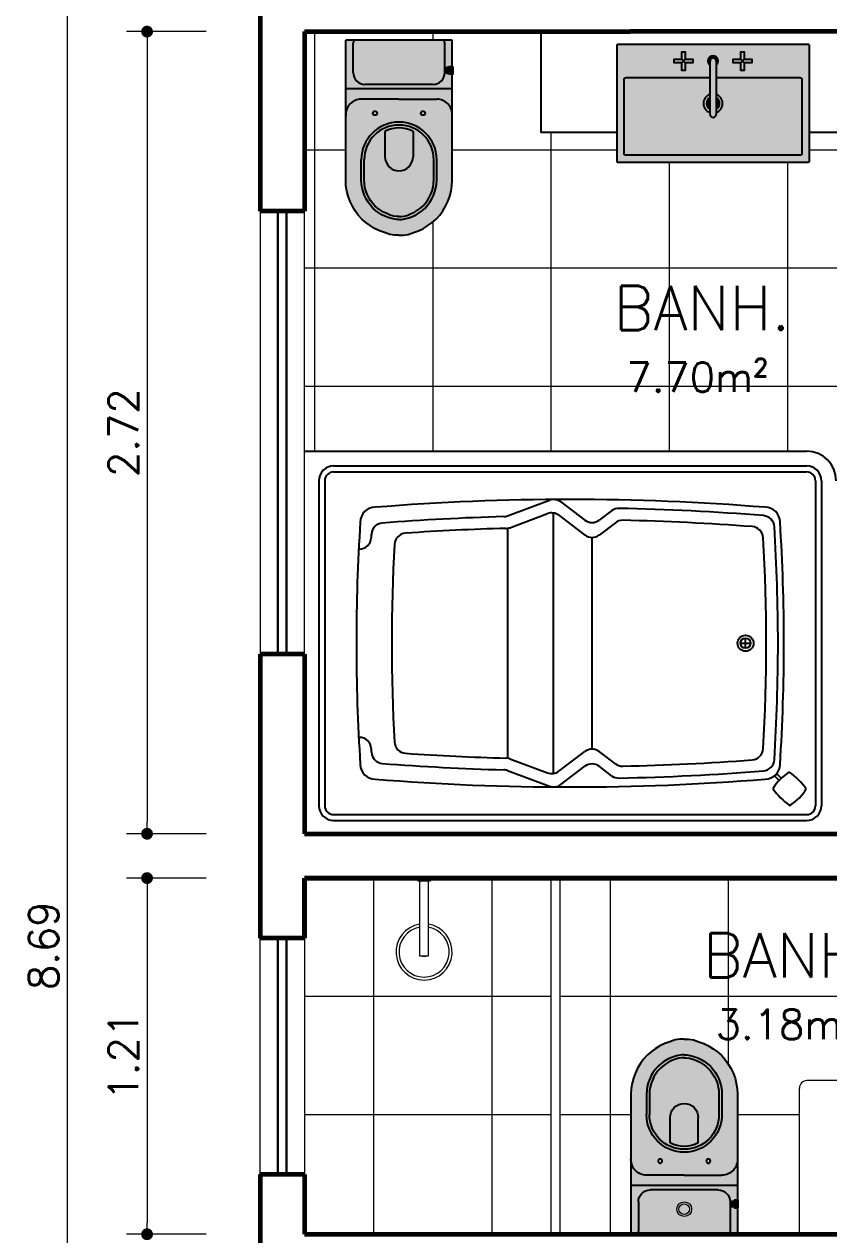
# Model space of a CAD drawing. Header units: millimetres. Extents: x 1127 to 14330, y -137 to 7568.
# Drawn here: x 12123.1 to 12395.3, y 5616.6 to 6026.4 of the extents above; entities that cross this region are included whole.
import ezdxf

# ---------------------------------------------------------------- set-up
doc = ezdxf.new("R2010")
doc.units = ezdxf.units.MM
doc.header["$LTSCALE"] = 0.01
for name, color, linetype, lineweight in [('0.05', 8, 'Continuous', 5), ('0.13', 6, 'Continuous', 13), ('0.60', 4, 'Continuous', 60)]:
    doc.layers.add(name, color=color, linetype=linetype, lineweight=lineweight)
doc.layers.add('HAC_MOB', color=61, linetype='Continuous')
doc.layers.add('LAY', color=8, linetype='Continuous')
doc.styles.add('ROMANS', font='romans.shx')
doc.styles.get("Standard").update_dxf_attribs({"font": 'arial.ttf'})
doc.dimstyles.new('ISO-25', dxfattribs={"dimtxt": 2.5, "dimasz": 2.5, "dimexe": 1.25, "dimexo": 0.625, "dimtad": 1, "dimtxsty": 'Standard', "dimcen": 2.5, "dimadec": 0, "dimazin": 0, "dimtfac": 1, "dimtmove": 0, "dimatfit": 3, "dimfxl": 1, "dimarcsym": 0})
pattern_1 = [(0, (12481.406, 5737.357), (0, 40), []), (90, (12481.406, 5737.357), (-40, 2e-15), [])]

# ---------------------------------------------------------------- blocks, each defined once
blk = doc.blocks.new('-Vaso com Caixa')
at = {"layer": 'HAC_MOB'}
h = blk.add_hatch(color=7, dxfattribs=at)
h.set_gradient(color1=(249, 250, 250), one_color=1, tint=1, name='SPHERICAL')
h.paths.add_polyline_path([(15.51, -1, 0.414214), (14.51, 0), (-14.51, 0, 0.414214), (-15.51, -1), (-15.51, -11, 0.414214), (-11.51, -15), (11.51, -15, 0.418032), (15.51, -10.95), (15.51, -10.95)], flags=17)
h.paths.add_polyline_path([(18.01, -11.49), (17.02, -11.49), (17.02, -11.16), (16.07, -11.16), (16.07, -10.95), (15.51, -10.95), (15.51, -11, -0.414214), (11.51, -15), (-11.51, -15, -0.414214), (-15.51, -11), (-15.51, -1, -0.414214), (-14.51, 0), (-18.01, 0), (-18.01, -16.5), (18.01, -16.5)])
h.paths.add_polyline_path([(18.01, 0), (14.51, 0, -0.414214), (15.51, -1), (15.51, -9.52), (16.07, -9.52), (16.07, -9.31), (17.02, -9.31), (17.02, -8.98), (18.01, -8.98)], flags=17)
h = blk.add_hatch(color=7, dxfattribs=at)
h.set_gradient(color1=(249, 250, 250), one_color=1, tint=1, name='SPHERICAL')
h.paths.add_polyline_path([(16.07, -9.52), (15.51, -9.52), (15.51, -10.95), (16.07, -10.95)])
h.paths.add_polyline_path([(17.02, -9.31), (16.07, -9.31), (16.07, -11.16), (17.02, -11.16)])
h.paths.add_polyline_path([(18.21, -8.98), (17.02, -8.98), (17.02, -11.49), (18.21, -11.49)])
h = blk.add_hatch(color=7, dxfattribs=at)
h.set_gradient(color1=(249, 250, 250), one_color=1, tint=1, name='SPHERICAL')
h.paths.add_polyline_path([(18.01, -16.5), (-18.01, -16.5), (-18.01, -25.25, -0.414214), (-12.76, -20), (0, -20), (12.76, -20, -0.414214), (18.01, -25.25)])
h = blk.add_hatch(color=7, dxfattribs=at)
h.set_gradient(color1=(249, 250, 250), one_color=1, tint=1, name='SPHERICAL')
h.paths.add_polyline_path([(0, -27.75, -0.394816), (12.73, -39.66), (18.01, -39.66), (18.01, -25.25, 0.414214), (12.76, -20), (0, -20), (-12.76, -20, 0.414214), (-18.01, -25.25), (-18.01, -28.52), (-13.77, -24.76), (-8.84, -24.76, -1), (-7.44, -24.76), (7.44, -24.76, -1), (8.84, -24.76, -1), (7.44, -24.76), (-7.44, -24.76, -1), (-8.84, -24.76), (-13.77, -24.76), (-18.01, -28.52), (-18.01, -39.66), (-12.73, -39.66, -0.394816)])
h.paths.add_polyline_path([(-12.76, -40.52, -0.01679), (-12.73, -39.66), (-18.01, -39.66), (-18.01, -47.36), (-17.93, -49.3), (-17.63, -51.09), (-17.19, -52.88), (-16.52, -54.59), (-15.77, -56.23), (-14.8, -57.8), (-13.76, -59.22), (-12.56, -60.56), (-11.22, -61.75), (-9.81, -62.79), (-8.24, -63.76), (-6.6, -64.51), (-4.89, -65.18), (-3.09, -65.75), (-1.49, -66), (-0.08, -66), (0, -66), (0.08, -66), (1.49, -66), (3.09, -65.75), (4.89, -65.18), (6.6, -64.51), (8.24, -63.76), (9.81, -62.79), (11.22, -61.75), (12.56, -60.56), (13.76, -59.22), (14.8, -57.8), (15.77, -56.23), (16.52, -54.59), (17.19, -52.88), (17.63, -51.09), (17.93, -49.3), (18.01, -47.36), (18.01, -39.66), (12.73, -39.66, -0.01679), (12.76, -40.52), (12.76, -47.26), (12.7, -48.77), (12.49, -50.02), (12.17, -51.28), (11.68, -52.55), (11.13, -53.76), (10.45, -54.86), (9.67, -55.91), (8.85, -56.84), (7.91, -57.67), (6.86, -58.44), (5.76, -59.12), (4.56, -59.67), (3.29, -60.17), (2.02, -60.55), (0.84, -60.7), (0, -60.75), (-0.84, -60.7), (-2.02, -60.55), (-3.29, -60.17), (-4.56, -59.67), (-5.76, -59.12), (-6.86, -58.44), (-7.91, -57.67), (-8.85, -56.84), (-9.67, -55.91), (-10.45, -54.86), (-11.13, -53.76), (-11.68, -52.55), (-12.17, -51.28), (-12.49, -50.02), (-12.7, -48.77), (-12.76, -47.26)])
h.paths.add_polyline_path([(-11.76, -40.42, -0.016103), (-11.73, -39.66), (-12.73, -39.66, 0.016386), (-12.76, -40.5), (-12.76, -47.26), (-12.7, -48.77), (-12.49, -50.02), (-12.17, -51.28), (-11.68, -52.55), (-11.13, -53.76), (-10.45, -54.86), (-9.67, -55.91), (-8.85, -56.84), (-7.91, -57.67), (-6.86, -58.44), (-5.76, -59.12), (-4.56, -59.67), (-3.29, -60.17), (-2.02, -60.55), (-0.84, -60.7), (0, -60.75), (0.84, -60.7), (2.02, -60.55), (3.29, -60.17), (4.56, -59.67), (5.76, -59.12), (6.86, -58.44), (7.91, -57.67), (8.85, -56.84), (9.67, -55.91), (10.45, -54.86), (11.13, -53.76), (11.68, -52.55), (12.17, -51.28), (12.49, -50.02), (12.7, -48.77), (12.76, -47.26), (12.76, -40.5, 0.016386), (12.73, -39.66), (11.73, -39.66, -0.016103), (11.76, -40.42), (11.76, -47.24), (11.7, -48.66), (11.51, -49.82), (11.22, -50.98), (10.76, -52.16), (10.25, -53.28), (9.62, -54.3), (8.9, -55.28), (8.14, -56.13), (7.28, -56.89), (6.3, -57.61), (5.29, -58.24), (4.17, -58.75), (2.96, -59.22), (1.81, -59.57), (0.75, -59.71), (0, -59.75), (-0.75, -59.71), (-1.81, -59.57), (-2.96, -59.22), (-4.17, -58.75), (-5.29, -58.24), (-6.3, -57.61), (-7.28, -56.89), (-8.14, -56.13), (-8.9, -55.28), (-9.62, -54.3), (-10.25, -53.28), (-10.76, -52.16), (-11.22, -50.98), (-11.51, -49.82), (-11.7, -48.66), (-11.76, -47.24)], flags=17)
h.paths.add_polyline_path([(0, -28.75, -0.393184), (11.73, -39.66), (12.73, -39.66, 0.394816), (0, -27.75, 0.394816), (-12.73, -39.66), (-11.73, -39.66, -0.393184)], flags=17)
h = blk.add_hatch(color=254, dxfattribs=at)
h.set_gradient(color1=(227, 232, 232), one_color=1, tint=1, name='SPHERICAL')
h.paths.add_polyline_path([(-7.44, -24.76, 1), (-8.84, -24.76, 1)])
h.paths.add_polyline_path([(7.44, -24.76, 1), (8.84, -24.76, 1)])
h.paths.add_polyline_path([(4.75, -39.66), (-4.75, -39.66, 0.965691)])
h.paths.add_polyline_path([(4.75, -30.94, 0.259045), (-4.75, -30.94), (-4.75, -39.5, 0.008726), (-4.75, -39.66), (4.75, -39.66, 0.008726), (4.75, -39.5)])
h = blk.add_hatch(color=7, dxfattribs=at)
h.set_gradient(color1=(238, 241, 241), one_color=1, tint=1, name='SPHERICAL')
h.paths.add_polyline_path([(-4.75, -30.94, -0.259045), (4.75, -30.94), (4.75, -39.5, -0.008726), (4.75, -39.66), (11.73, -39.66, 0.393184), (0, -28.75, 0.393184), (-11.73, -39.66), (-4.75, -39.66, -0.008726), (-4.75, -39.5)])
h.paths.add_polyline_path([(11.76, -40.42, 0.016103), (11.73, -39.66), (4.75, -39.66, -0.965691), (-4.75, -39.66), (-11.73, -39.66, 0.016103), (-11.76, -40.42), (-11.76, -47.24), (-11.7, -48.66), (-11.51, -49.82), (-11.22, -50.98), (-10.76, -52.16), (-10.25, -53.28), (-9.62, -54.3), (-8.9, -55.28), (-8.14, -56.13), (-7.28, -56.89), (-6.3, -57.61), (-5.29, -58.24), (-4.17, -58.75), (-2.96, -59.22), (-1.81, -59.57), (-0.75, -59.71), (0, -59.75), (0.75, -59.71), (1.81, -59.57), (2.96, -59.22), (4.17, -58.75), (5.29, -58.24), (6.3, -57.61), (7.28, -56.89), (8.14, -56.13), (8.9, -55.28), (9.62, -54.3), (10.25, -53.28), (10.76, -52.16), (11.22, -50.98), (11.51, -49.82), (11.7, -48.66), (11.76, -47.24)])
for p, q in [((18.01, 0), (-18.01, 0)), ((18.01, -8.98), (18.01, 0)), ((-15.51, -11), (-15.51, -1)), ((15.51, -11), (15.51, -1)), ((16.07, -9.52), (15.51, -9.52)), ((16.07, -10.95), (15.51, -10.95)), ((11.51, -15), (-11.51, -15)), ((18.01, -16.5), (-18.01, -16.5)), ((0, -20), (-12.76, -20)), ((0, -20), (-12.76, -20)), ((0, -20), (12.76, -20)), ((-4.75, -30.94), (-4.75, -39.5)), ((4.75, -30.94), (4.75, -39.5))]:
    blk.add_line(p, q)
for points in [[(0, -66), (-0.08, -66), (-0.08, -66), (-1.49, -66), (-3.09, -65.75), (-4.89, -65.18), (-6.6, -64.51), (-8.24, -63.76), (-9.81, -62.79), (-11.22, -61.75), (-12.56, -60.56), (-13.76, -59.22), (-14.8, -57.8), (-15.77, -56.23), (-16.52, -54.59), (-17.19, -52.88), (-17.63, -51.09), (-17.93, -49.3), (-18.01, -47.36), (-18.01, 0)], [(18.01, -8.59), (18.01, 0)], [(0, -66), (0.08, -66), (0.08, -66), (1.49, -66), (3.09, -65.75), (4.89, -65.18), (6.6, -64.51), (8.24, -63.76), (9.81, -62.79), (11.22, -61.75), (12.56, -60.56), (13.76, -59.22), (14.8, -57.8), (15.77, -56.23), (16.52, -54.59), (17.19, -52.88), (17.63, -51.09), (17.93, -49.3), (18.01, -47.36), (18.01, -11.49)], [(17.02, -9.31), (16.07, -9.31), (16.07, -11.16), (17.02, -11.16)], [(0, -60.75), (-0.84, -60.7), (-2.02, -60.55), (-3.29, -60.17), (-4.56, -59.67), (-5.76, -59.12), (-6.86, -58.44), (-7.91, -57.67), (-8.85, -56.84), (-9.67, -55.91), (-10.45, -54.86), (-11.13, -53.76), (-11.68, -52.55), (-12.17, -51.28), (-12.49, -50.02), (-12.7, -48.77), (-12.76, -47.26), (-12.76, -40.5)], [(0.05, -59.75), (-0.75, -59.71), (-1.81, -59.57), (-2.96, -59.22), (-4.17, -58.75), (-5.29, -58.24), (-6.3, -57.61), (-7.28, -56.89), (-8.14, -56.13), (-8.9, -55.28), (-9.62, -54.3), (-10.25, -53.28), (-10.76, -52.16), (-11.22, -50.98), (-11.51, -49.82), (-11.7, -48.66), (-11.76, -47.24), (-11.76, -40.42)], [(-0.05, -59.75), (0.75, -59.71), (1.81, -59.57), (2.96, -59.22), (4.17, -58.75), (5.29, -58.24), (6.3, -57.61), (7.28, -56.89), (8.14, -56.13), (8.9, -55.28), (9.62, -54.3), (10.25, -53.28), (10.76, -52.16), (11.22, -50.98), (11.51, -49.82), (11.7, -48.66), (11.76, -47.24), (11.76, -40.42)], [(0, -60.75), (0.84, -60.7), (2.02, -60.55), (3.29, -60.17), (4.56, -59.67), (5.76, -59.12), (6.86, -58.44), (7.91, -57.67), (8.85, -56.84), (9.67, -55.91), (10.45, -54.86), (11.13, -53.76), (11.68, -52.55), (12.17, -51.28), (12.49, -50.02), (12.7, -48.77), (12.76, -47.26), (12.76, -40.5)]]:
    blk.add_lwpolyline(points)
blk.add_lwpolyline([(18.21, -8.98), (18.21, -11.49), (17.02, -11.49), (17.02, -8.98)], close=True)
for centre in [(-8.14, -24.76), (8.14, -24.76)]:
    blk.add_circle(centre, 0.701)
for centre, radius, start, end in [((-14.51, -1), 1, 90, 180), ((14.51, -1), 1, 0, 90), ((-11.51, -11), 4, 180, 270), ((11.51, -11), 4, 270, 0), ((-12.76, -25.25), 5.25, 90, 185.465), ((12.76, -25.25), 5.25, 354.535, 90), ((0, -40.51), 12.76, 90.0192, 179.9537), ((0, -40.51), 12.76, 0.0463, 89.9808), ((0, -40.51), 11.76, 90.0192, 179.9537), ((0, -39.5), 9.78, 60.9541, 119.0459), ((0, -40.51), 11.76, 0.0463, 89.9808), ((0, -39.5), 4.75, 180, 0)]:
    blk.add_arc(centre, radius, start, end)
blk = doc.blocks.new('Cuba RET')
at = {"layer": 'HAC_MOB'}
h = blk.add_hatch(color=7, dxfattribs=at)
h.set_gradient(color1=(244, 246, 246), one_color=1, tint=1, name='SPHERICAL')
h.paths.add_polyline_path([(45, -7.18), (44.82, -7), (-19.82, -7), (-20, -7.18), (-20, -46.82), (-19.82, -47), (44.82, -47), (45, -46.82)])
h.paths.add_polyline_path([(-17.09, -44.5, -0.414214), (-17.54, -44.06), (-17.54, -18.8, -0.414612), (-17.04, -18.3), (11.48, -18.3), (11.48, -14.07, -3.109485), (13.52, -14.07), (13.52, -18.3), (42.03, -18.3, -0.414587), (42.53, -18.8), (42.53, -44.06, -0.414214), (42.09, -44.5)], flags=16)
h.paths.add_polyline_path([(1.91, -15.82), (1.91, -13.23), (-0.67, -13.23), (-0.67, -12.07), (1.91, -12.07), (1.91, -9.48), (3.07, -9.48), (3.07, -12.07), (5.66, -12.07), (5.66, -13.23), (3.07, -13.23), (3.07, -15.82)], flags=16)
h.paths.add_polyline_path([(21.92, -15.82), (21.92, -13.23), (19.33, -13.23), (19.33, -12.07), (21.92, -12.07), (21.92, -9.48), (23.08, -9.48), (23.08, -12.07), (25.67, -12.07), (25.67, -13.23), (23.08, -13.23), (23.08, -15.82)], flags=16)
h = blk.add_hatch(color=254, dxfattribs=at)
h.set_gradient(color1=(208, 202, 200), rotation=90, one_color=1, tint=1, name='CYLINDER')
h.paths.add_polyline_path([(2.49, -12.65), (1.91, -12.07), (-0.67, -12.07), (-0.67, -13.23), (1.91, -13.23)])
h.paths.add_polyline_path([(5.66, -12.07), (3.07, -12.07), (2.49, -12.65), (3.07, -13.23), (5.66, -13.23)])
h = blk.add_hatch(color=254, dxfattribs=at)
h.set_gradient(color1=(208, 202, 200), one_color=1, tint=1, name='CYLINDER')
h.paths.add_polyline_path([(3.07, -9.48), (1.91, -9.48), (1.91, -12.07), (2.49, -12.65), (3.07, -12.07)])
h.paths.add_polyline_path([(3.07, -13.23), (2.49, -12.65), (1.91, -13.23), (1.91, -15.82), (3.07, -15.82)])
h = blk.add_hatch(color=254, dxfattribs=at)
h.set_gradient(color1=(208, 202, 200), one_color=1, tint=1, name='SPHERICAL')
h.paths.add_polyline_path([(11.48, -14.07), (11.48, -12.65, -1), (13.52, -12.65), (13.52, -14.07, 3.109485)])
h = blk.add_hatch(color=254, dxfattribs=at)
h.set_gradient(color1=(208, 202, 200), one_color=1, tint=1, name='CYLINDER')
h.paths.add_polyline_path([(13.52, -30.75), (13.52, -12.65, 1), (11.48, -12.65), (11.48, -30.75, 1)])
h = blk.add_hatch(color=254, dxfattribs=at)
h.set_gradient(color1=(208, 202, 200), rotation=90, one_color=1, tint=1, name='CYLINDER')
h.paths.add_polyline_path([(22.5, -12.65), (21.92, -12.07), (19.33, -12.07), (19.33, -13.23), (21.92, -13.23)])
h.paths.add_polyline_path([(25.67, -12.07), (23.08, -12.07), (22.5, -12.65), (23.08, -13.23), (25.67, -13.23)])
h = blk.add_hatch(color=254, dxfattribs=at)
h.set_gradient(color1=(208, 202, 200), one_color=1, tint=1, name='CYLINDER')
h.paths.add_polyline_path([(23.08, -9.48), (21.92, -9.48), (21.92, -12.07), (22.5, -12.65), (23.08, -12.07)])
h.paths.add_polyline_path([(23.08, -13.23), (22.5, -12.65), (21.92, -13.23), (21.92, -15.82), (23.08, -15.82)])
h = blk.add_hatch(color=7, dxfattribs=at)
h.set_gradient(color1=(244, 246, 246), one_color=1, tint=1, name='SPHERICAL')
h.paths.add_polyline_path([(42.53, -18.8, 0.41384), (42.03, -18.3), (13.52, -18.3), (13.52, -23.91, -0.722609), (13.52, -30.09), (13.52, -30.75, -1), (11.48, -30.75), (11.48, -30.09, -0.722609), (11.48, -23.91), (11.48, -18.3), (-17.04, -18.3, 0.413815), (-17.54, -18.8), (-17.54, -44.06, 0.414214), (-17.09, -44.5), (42.09, -44.5, 0.414214), (42.53, -44.06)])
h = blk.add_hatch(color=254, dxfattribs=at)
h.set_gradient(color1=(208, 202, 200), one_color=1, tint=1, name='SPHERICAL')
h.paths.add_polyline_path([(13.52, -23.91), (13.52, -25.02, -0.609168), (13.52, -28.98), (13.52, -30.09, 0.722609)])
h.paths.add_polyline_path([(11.48, -30.09), (11.48, -28.98, -0.609168), (11.48, -25.02), (11.48, -23.91, 0.722609)])
h = blk.add_hatch(color=9, dxfattribs=at)
h.set_gradient(color1=(199, 191, 189), one_color=1, tint=1, name='SPHERICAL')
h.paths.add_polyline_path([(13.52, -25.02), (13.52, -28.98, 0.609168)])
h.paths.add_polyline_path([(11.48, -28.98), (11.48, -25.02, 0.609168)])
for p, q in [((-20, -7.18), (-19.82, -7)), ((-20, -7.18), (-20, -46.82)), ((45, -7.18), (44.82, -7)), ((45, -7.18), (45, -46.82)), ((1.91, -13.23), (3.07, -12.07)), ((1.91, -12.07), (3.07, -13.23)), ((21.92, -13.23), (23.08, -12.07)), ((21.92, -12.07), (23.08, -13.23)), ((11.48, -30.75), (11.48, -12.65)), ((13.52, -12.65), (13.52, -30.75)), ((-20, -46.82), (-19.82, -47)), ((45, -46.82), (44.82, -47))]:
    blk.add_line(p, q)
for points in [[(44.82, -7), (-19.82, -7)], [(1.91, -13.23), (-0.67, -13.23), (-0.67, -12.07), (1.91, -12.07)], [(1.91, -12.07), (1.91, -9.48), (3.07, -9.48), (3.07, -12.07)], [(3.07, -12.07), (5.66, -12.07), (5.66, -13.23), (3.07, -13.23)], [(21.92, -13.23), (19.33, -13.23), (19.33, -12.07), (21.92, -12.07)], [(21.92, -12.07), (21.92, -9.48), (23.08, -9.48), (23.08, -12.07)], [(23.08, -12.07), (25.67, -12.07), (25.67, -13.23), (23.08, -13.23)], [(3.07, -13.23), (3.07, -15.82), (1.91, -15.82), (1.91, -13.23)], [(23.08, -13.23), (23.08, -15.82), (21.92, -15.82), (21.92, -13.23)], [(11.48, -18.3), (-17.04, -18.3)], [(42.03, -18.3), (13.52, -18.3)], [(44.82, -47), (-19.82, -47)]]:
    blk.add_lwpolyline(points)
for points in [[(-17.54, -18.8, -0.414612), (-17.04, -18.3)], [(42.53, -18.8), (42.53, -44.06, -0.414214), (42.09, -44.5), (-17.09, -44.5, -0.414214), (-17.54, -44.06), (-17.54, -18.8)], [(42.03, -18.3, -0.414587), (42.53, -18.8)]]:
    blk.add_lwpolyline(points, format="xyb")
for centre, radius, start, end in [((12.5, -12.65), 1.75, 305.6552, 234.3448), ((12.5, -12.65), 1.02, 0, 180), ((12.5, -27), 3.25, 108.2956, 251.7044), ((12.5, -27), 3.25, 288.2956, 71.7044), ((12.5, -27), 2.23, 117.3032, 242.6968), ((12.5, -27), 2.23, 297.3032, 62.6968), ((12.5, -30.75), 1.02, 180, 0)]:
    blk.add_arc(centre, radius, start, end)
blk = doc.blocks.new('_Dot')
at = {"color": 0, "linetype": 'ByBlock', "lineweight": -2}
blk.add_line((-0.5, 0), (-1, 0), dxfattribs=at)
at = {"color": 0, "linetype": 'ByBlock', "const_width": 0.5}
blk.add_lwpolyline([(-0.25, 0, 1), (0.25, 0, 1)], format="xyb", close=True, dxfattribs=at)
blk = doc.blocks.new('*D78')
at = {"layer": '0.13', "transparency": 16777216}
for p, q in [((12184.69, 6023.86), (12157.69, 6023.86)), ((12184.69, 5752.36), (12157.69, 5752.36))]:
    blk.add_line(p, q, dxfattribs=at)
at = {"layer": '0.13', "color": 0, "transparency": 16777216}
blk.add_line((12164.69, 6019.86), (12164.69, 5756.36), dxfattribs=at)
at = {"layer": 'Defpoints', "color": 0, "transparency": 16777216}
for p in [(12217.91, 6023.86), (12164.69, 5752.36), (12217.91, 5752.36)]:
    blk.add_point(p, dxfattribs=at)
at = {"layer": '0.13', "color": 0, "transparency": 16777216, "xscale": 4, "yscale": 4, "zscale": 4}
for p, rotation in [((12164.69, 6023.86), 90), ((12164.69, 5752.36), 270)]:
    blk.add_blockref('_Dot', p, dxfattribs=dict(at, rotation=rotation))
at = {"layer": '0.13', "color": 7, "transparency": 16777216, "insert": (12156.69, 5888.11), "char_height": 10, "attachment_point": 5, "rotation": 90, "style": 'ROMANS'}
blk.add_mtext('2.72', dxfattribs=at)
blk = doc.blocks.new('*D79')
at = {"layer": '0.13', "transparency": 16777216}
for p, q in [((12184.69, 5737.36), (12157.69, 5737.36)), ((12184.69, 5616.83), (12157.69, 5616.83))]:
    blk.add_line(p, q, dxfattribs=at)
at = {"layer": '0.13', "color": 0, "transparency": 16777216}
blk.add_line((12164.69, 5733.36), (12164.69, 5620.83), dxfattribs=at)
at = {"layer": 'Defpoints', "color": 0, "transparency": 16777216}
for p in [(12217.91, 5737.36), (12164.69, 5616.83), (12217.91, 5616.83)]:
    blk.add_point(p, dxfattribs=at)
at = {"layer": '0.13', "color": 0, "transparency": 16777216, "xscale": 4, "yscale": 4, "zscale": 4}
for p, rotation in [((12164.69, 5737.36), 90), ((12164.69, 5616.83), 270)]:
    blk.add_blockref('_Dot', p, dxfattribs=dict(at, rotation=rotation))
at = {"layer": '0.13', "color": 7, "transparency": 16777216, "insert": (12156.69, 5677.09), "char_height": 10, "attachment_point": 5, "rotation": 90, "style": 'ROMANS'}
blk.add_mtext('1.21', dxfattribs=at)
blk = doc.blocks.new('*D90')
at = {"layer": '0.13', "transparency": 16777216}
for p, q in [((12157.69, 6148.97), (12130.69, 6148.97)), ((12157.69, 5279.97), (12130.69, 5279.97))]:
    blk.add_line(p, q, dxfattribs=at)
at = {"layer": '0.13', "color": 0, "transparency": 16777216}
blk.add_line((12137.69, 6144.97), (12137.69, 5283.97), dxfattribs=at)
at = {"layer": 'Defpoints', "color": 0, "transparency": 16777216}
for p in [(12217.63, 6148.97), (12137.69, 5279.97), (12217.63, 5279.97)]:
    blk.add_point(p, dxfattribs=at)
at = {"layer": '0.13', "color": 0, "transparency": 16777216, "xscale": 4, "yscale": 4, "zscale": 4}
for p, rotation in [((12137.69, 6148.97), 90), ((12137.69, 5279.97), 270)]:
    blk.add_blockref('_Dot', p, dxfattribs=dict(at, rotation=rotation))
at = {"layer": '0.13', "color": 7, "transparency": 16777216, "insert": (12129.69, 5714.47), "char_height": 10, "attachment_point": 5, "rotation": 90, "style": 'ROMANS'}
blk.add_mtext('8.69', dxfattribs=at)

msp = doc.modelspace()

# ---------------------------------------------------------------- hatches: boundary and pattern name
at = {"layer": '0.05'}
h = msp.add_hatch(dxfattribs=at)
h.set_pattern_fill('_USER,_O', color=256, scale=40, double=1, pattern_type=0)
h.set_pattern_definition([(0, (12501.406, 6023.857), (0, 40), []), (90, (12501.406, 6023.857), (-40, 2e-15), [])])
h.paths.add_polyline_path([(12516.406, 6013.857), (12501.406, 6013.857), (12501.406, 6010.857), (12441.406, 6010.857, 0.4293114), (12501.406, 5953.857), (12516.406, 5953.857)])
h.paths.add_polyline_path([(12501.406, 5953.857, -0.4293114), (12441.406, 6010.857), (12441.406, 6013.857), (12501.406, 6013.857), (12501.406, 6023.857), (12414.368, 6023.857), (12414.368, 5989.722), (12388.649, 5989.722), (12388.649, 5979.545), (12323.649, 5979.545), (12323.649, 5989.722), (12297.923, 5989.722), (12297.923, 6023.857), (12217.906, 6023.857), (12217.906, 5963.107), (12217.906, 5881.853), (12387.811, 5881.853, -0.4142136), (12397.811, 5871.853), (12397.811, 5881.853), (12501.406, 5881.853)])
h.paths.add_polyline_path([(12267.103, 5968.112), (12266.432, 5966.398), (12265.687, 5964.758), (12264.718, 5963.192), (12263.674, 5961.776), (12262.481, 5960.434), (12261.139, 5959.241), (12259.723, 5958.197), (12258.158, 5957.228), (12256.517, 5956.483), (12254.803, 5955.812), (12253.008, 5955.245), (12251.405, 5954.996), (12249.917, 5954.991), (12248.43, 5954.996), (12246.827, 5955.245), (12245.032, 5955.812), (12243.317, 5956.483), (12241.677, 5957.228), (12240.112, 5958.197), (12238.695, 5959.241), (12237.353, 5960.434), (12236.161, 5961.776), (12235.117, 5963.192), (12234.148, 5964.758), (12233.402, 5966.398), (12232.731, 5968.112), (12232.284, 5969.901), (12231.986, 5971.691), (12231.911, 5973.629), (12231.911, 6020.992), (12267.923, 6020.992), (12267.923, 6012.008), (12268.13, 6012.008), (12268.13, 6009.502), (12267.923, 5973.629), (12267.849, 5971.691), (12267.551, 5969.901)], flags=16)
h.paths.add_polyline_path([(12262.092, 5969.712), (12261.595, 5968.442), (12261.046, 5967.236), (12260.366, 5966.136), (12259.59, 5965.084), (12258.763, 5964.152), (12257.831, 5963.325), (12256.779, 5962.55), (12255.68, 5961.869), (12254.473, 5961.32), (12253.203, 5960.823), (12251.937, 5960.442), (12250.268, 5960.226), (12249.079, 5960.289), (12247.898, 5960.442), (12246.632, 5960.823), (12245.361, 5961.32), (12244.155, 5961.869), (12243.055, 5962.55), (12242.003, 5963.325), (12241.072, 5964.152), (12240.244, 5965.084), (12239.469, 5966.136), (12238.788, 5967.236), (12238.24, 5968.442), (12237.743, 5969.712), (12237.428, 5970.971), (12237.219, 5972.225), (12237.161, 5973.73), (12237.161, 5980.474, -0.4143522), (12249.917, 5993.244, -0.4138789), (12262.673, 5980.494), (12262.673, 5973.73), (12262.616, 5972.225), (12262.407, 5970.971)], flags=0)
h.paths.add_polyline_path([(12261.137, 5970.017), (12260.673, 5968.831), (12260.162, 5967.708), (12259.536, 5966.696), (12258.812, 5965.714), (12258.054, 5964.861), (12257.201, 5964.103), (12256.219, 5963.379), (12255.208, 5962.753), (12254.084, 5962.242), (12252.876, 5961.769), (12251.727, 5961.423), (12250.23, 5961.229), (12249.917, 5961.246), (12249.605, 5961.229), (12248.107, 5961.423), (12246.959, 5961.769), (12245.751, 5962.242), (12244.627, 5962.753), (12243.616, 5963.379), (12242.633, 5964.103), (12241.78, 5964.861), (12241.022, 5965.714), (12240.298, 5966.696), (12239.672, 5967.708), (12239.161, 5968.831), (12238.698, 5970.017), (12238.408, 5971.175), (12238.216, 5972.327), (12238.161, 5973.749), (12238.161, 5980.395, -0.4163406), (12249.917, 5992.244, -0.411894), (12261.673, 5980.573), (12261.673, 5973.749), (12261.619, 5972.327), (12261.427, 5971.175)], flags=0)
h.paths.add_polyline_path([(12245.167, 5981.496), (12245.167, 5990.049, -0.2590449), (12254.667, 5990.049), (12254.667, 5981.496, -1)], flags=0)
h.paths.add_polyline_path([(12257.352, 5996.23, -1), (12258.755, 5996.23, -1)], flags=0)
h.paths.add_polyline_path([(12265.992, 6010.044), (12265.423, 6010.044), (12265.423, 6009.992), (12265.992, 6009.831)], flags=0)
h.paths.add_polyline_path([(12241.08, 5996.23, -1), (12242.482, 5996.23, -1)], flags=0)
h.paths.add_polyline_path([(12501.406, 5878.853), (12400.811, 5878.853), (12400.811, 5752.357), (12447.302, 5752.357), (12447.302, 5753.208), (12448.112, 5753.208), (12448.112, 5755.778, -0.25), (12448.112, 5757.379), (12448.112, 5780.905), (12441.006, 5780.905), (12441.006, 5797.91), (12458.011, 5797.91), (12458.011, 5780.905), (12451.113, 5780.905), (12451.113, 5757.379, -0.25), (12451.113, 5755.778), (12451.113, 5753.208), (12451.915, 5753.208), (12501.406, 5752.357)])
h = msp.add_hatch(dxfattribs=at)
h.set_pattern_fill('_USER,_O', color=256, scale=40, double=1, pattern_type=0)
h.set_pattern_definition(pattern_1)
h.paths.add_polyline_path([(12496.406, 5727.328), (12481.406, 5727.328), (12481.406, 5724.328), (12421.38, 5724.328, 0.4504042), (12481.406, 5673.328), (12496.406, 5673.328)])
h.paths.add_polyline_path([(12421.406, 5727.328), (12481.406, 5727.328), (12481.406, 5737.357), (12304.406, 5737.357), (12304.406, 5616.828), (12328.4, 5616.828), (12328.4, 5664.19), (12328.474, 5666.129), (12328.772, 5667.918), (12329.22, 5669.707), (12329.891, 5671.422), (12330.636, 5673.062), (12331.605, 5674.627), (12332.649, 5676.044), (12333.842, 5677.385), (12335.184, 5678.578), (12336.6, 5679.622), (12338.165, 5680.591), (12339.806, 5681.337), (12341.52, 5682.007), (12343.315, 5682.575), (12344.918, 5682.823), (12346.406, 5682.828), (12347.893, 5682.823), (12349.496, 5682.575), (12351.291, 5682.007), (12353.006, 5681.337), (12354.646, 5680.591), (12356.211, 5679.622), (12357.628, 5678.578), (12358.97, 5677.385), (12360.162, 5676.044), (12361.206, 5674.627), (12362.175, 5673.062), (12362.921, 5671.422), (12363.592, 5669.707), (12364.039, 5667.918), (12364.337, 5666.129), (12364.412, 5664.19), (12364.412, 5628.317), (12364.618, 5628.317), (12364.618, 5625.811), (12364.412, 5625.811), (12364.412, 5616.828), (12385.406, 5616.828), (12385.406, 5666.314, -0.4157908), (12387.905, 5668.828), (12478.906, 5668.828, -0.412638), (12481.406, 5666.341), (12481.406, 5673.328, -0.4676741)])
h.paths.add_polyline_path([(12301.406, 5737.357), (12260.406, 5737.357), (12260.406, 5736.357), (12259.906, 5736.357), (12259.906, 5721.738, -12.587221), (12256.906, 5721.738), (12256.906, 5736.357), (12256.406, 5736.357), (12256.406, 5737.357), (12217.906, 5737.357), (12217.906, 5616.828), (12301.406, 5616.828)])
h = msp.add_hatch(dxfattribs=at)
h.set_pattern_fill('_USER,_O', color=256, scale=40, double=1, pattern_type=0)
h.set_pattern_definition(pattern_1)
h.paths.add_polyline_path([(12496.406, 5727.328), (12481.406, 5727.328), (12481.406, 5724.328), (12421.38, 5724.328, 0.4504042), (12481.406, 5673.328), (12496.406, 5673.328)])
h.paths.add_polyline_path([(12421.406, 5727.328), (12481.406, 5727.328), (12481.406, 5737.357), (12304.406, 5737.357), (12304.406, 5616.828), (12328.4, 5616.828), (12328.4, 5664.19), (12328.474, 5666.129), (12328.772, 5667.918), (12329.22, 5669.707), (12329.891, 5671.422), (12330.636, 5673.062), (12331.605, 5674.627), (12332.649, 5676.044), (12333.842, 5677.385), (12335.184, 5678.578), (12336.6, 5679.622), (12338.165, 5680.591), (12339.806, 5681.337), (12341.52, 5682.007), (12343.315, 5682.575), (12344.918, 5682.823), (12346.406, 5682.828), (12347.893, 5682.823), (12349.496, 5682.575), (12351.291, 5682.007), (12353.006, 5681.337), (12354.646, 5680.591), (12356.211, 5679.622), (12357.628, 5678.578), (12358.97, 5677.385), (12360.162, 5676.044), (12361.206, 5674.627), (12362.175, 5673.062), (12362.921, 5671.422), (12363.592, 5669.707), (12364.039, 5667.918), (12364.337, 5666.129), (12364.412, 5664.19), (12364.412, 5628.317), (12364.618, 5628.317), (12364.618, 5625.811), (12364.412, 5625.811), (12364.412, 5616.828), (12385.406, 5616.828), (12385.406, 5666.314, -0.4157908), (12387.905, 5668.828), (12478.906, 5668.828, -0.412638), (12481.406, 5666.341), (12481.406, 5673.328, -0.4676741)])
h.paths.add_polyline_path([(12301.406, 5737.357), (12260.406, 5737.357), (12260.406, 5736.357), (12259.906, 5736.357), (12259.906, 5721.738, -12.587221), (12256.906, 5721.738), (12256.906, 5736.357), (12256.406, 5736.357), (12256.406, 5737.357), (12217.906, 5737.357), (12217.906, 5616.828), (12301.406, 5616.828)])

# ---------------------------------------------------------------- linework, layer by layer
at = {"color": 7, "lineweight": 20}
msp.add_line((12270.601, 6023.857), (12272.454, 6023.857), dxfattribs=at)
msp.add_line((12270.601, 6023.857), (12272.454, 6023.857), dxfattribs=at)
at = {"color": 7, "lineweight": 30}
for p, q in [((12208.906, 5813.107), (12208.906, 5963.107)), ((12208.906, 5813.107), (12208.906, 5963.107)), ((12211.906, 5813.107), (12211.906, 5963.107)), ((12211.906, 5813.107), (12211.906, 5963.107)), ((12208.906, 5637.092), (12208.906, 5717.092)), ((12211.906, 5717.092), (12211.906, 5637.092))]:
    msp.add_line(p, q, dxfattribs=at)
at = {"color": 7, "lineweight": 60}
for p, q in [((12217.906, 5813.107), (12217.906, 5752.357)), ((12217.906, 5813.107), (12217.906, 5752.357)), ((12217.906, 5752.357), (12483.025, 5752.357)), ((12217.906, 5752.357), (12483.025, 5752.357)), ((12217.906, 5737.357), (12481.406, 5737.357)), ((12217.906, 5737.357), (12481.406, 5737.357))]:
    msp.add_line(p, q, dxfattribs=at)
at = {"layer": '0.05', "lineweight": 25}
for p, q in [((12297.923, 6023.857), (12297.923, 5989.722)), ((12297.923, 6023.857), (12297.923, 5989.722)), ((12323.649, 5989.722), (12297.923, 5989.722)), ((12323.649, 5989.722), (12297.923, 5989.722)), ((12414.368, 5989.722), (12388.649, 5989.722)), ((12414.368, 5989.722), (12388.649, 5989.722)), ((12217.91, 5881.853), (12387.811, 5881.853)), ((12217.91, 5881.853), (12387.811, 5881.853)), ((12227.811, 5876.853), (12387.811, 5876.853)), ((12227.811, 5876.853), (12387.811, 5876.853)), ((12222.811, 5871.853), (12222.811, 5761.853)), ((12222.811, 5871.853), (12222.811, 5761.853)), ((12224.811, 5871.853), (12224.811, 5761.853)), ((12224.811, 5871.853), (12224.811, 5761.853)), ((12227.811, 5874.853), (12387.811, 5874.853)), ((12227.811, 5874.853), (12387.811, 5874.853)), ((12390.811, 5871.853), (12390.811, 5761.853)), ((12390.811, 5871.853), (12390.811, 5761.853)), ((12392.811, 5871.853), (12392.811, 5761.853)), ((12392.811, 5871.853), (12392.811, 5761.853)), ((12286.631, 5859.944), (12300.834, 5865.233)), ((12286.631, 5859.944), (12300.834, 5865.233)), ((12304.641, 5864.676), (12312.819, 5858.498)), ((12304.641, 5864.676), (12312.819, 5858.498)), ((12287.404, 5855.964), (12300.174, 5860.718)), ((12287.404, 5855.964), (12300.174, 5860.718)), ((12302.23, 5772.792), (12302.23, 5860.915)), ((12302.23, 5772.792), (12302.23, 5860.915)), ((12303.98, 5860.162), (12312.819, 5853.485)), ((12303.98, 5860.162), (12312.819, 5853.485)), ((12321.85, 5861.678), (12317.641, 5858.498)), ((12321.85, 5861.678), (12317.641, 5858.498)), ((12286.78, 5777.976), (12286.78, 5855.731)), ((12286.78, 5777.976), (12286.78, 5855.731)), ((12323.154, 5857.65), (12317.641, 5853.485)), ((12323.154, 5857.65), (12317.641, 5853.485)), ((12315.23, 5781.03), (12315.23, 5852.677)), ((12315.23, 5781.03), (12315.23, 5852.677)), ((12236.284, 5848.701), (12236.498, 5848.701)), ((12236.284, 5848.701), (12236.498, 5848.701)), ((12367.157, 5815.141), (12367.157, 5818.566)), ((12367.157, 5815.141), (12367.157, 5818.566)), ((12365.444, 5816.853), (12368.869, 5816.853)), ((12365.444, 5816.853), (12368.869, 5816.853)), ((12236.284, 5785.006), (12236.498, 5785.006)), ((12236.284, 5785.006), (12236.498, 5785.006)), ((12287.404, 5777.743), (12300.174, 5772.988)), ((12287.404, 5777.743), (12300.174, 5772.988)), ((12303.98, 5773.545), (12312.819, 5780.222)), ((12303.98, 5773.545), (12312.819, 5780.222)), ((12323.154, 5776.057), (12317.641, 5780.222)), ((12323.154, 5776.057), (12317.641, 5780.222)), ((12286.631, 5773.763), (12300.834, 5768.474)), ((12286.631, 5773.763), (12300.834, 5768.474)), ((12304.641, 5769.031), (12312.819, 5775.209)), ((12304.641, 5769.031), (12312.819, 5775.209)), ((12321.85, 5772.029), (12317.641, 5775.209)), ((12321.85, 5772.029), (12317.641, 5775.209)), ((12376.993, 5771.964), (12378.528, 5770.429)), ((12376.993, 5771.964), (12378.528, 5770.429)), ((12377.347, 5772.318), (12377.7, 5772.671)), ((12377.347, 5772.318), (12377.7, 5772.671)), ((12377.7, 5772.671), (12379.235, 5771.137)), ((12377.7, 5772.671), (12379.235, 5771.137)), ((12227.811, 5758.853), (12387.811, 5758.853)), ((12227.811, 5758.853), (12387.811, 5758.853)), ((12227.811, 5756.853), (12387.811, 5756.853)), ((12227.811, 5756.853), (12387.811, 5756.853))]:
    msp.add_line(p, q, dxfattribs=at)
at = {"layer": '0.05'}
for p, q in [((12301.406, 5616.828), (12301.406, 5737.357)), ((12301.406, 5616.828), (12301.406, 5737.357)), ((12304.406, 5616.828), (12304.406, 5737.357)), ((12304.406, 5616.828), (12304.406, 5737.357)), ((12385.406, 5616.828), (12385.406, 5666.341)), ((12385.406, 5616.828), (12385.406, 5666.341)), ((12478.906, 5668.828), (12387.905, 5668.828)), ((12478.906, 5668.828), (12387.905, 5668.828))]:
    msp.add_line(p, q, dxfattribs=at)
for points in [[(12258.406, 5736.357), (12256.406, 5736.357), (12256.406, 5737.357), (12260.406, 5737.357), (12260.406, 5736.357), (12258.406, 5736.357)], [(12258.406, 5736.357), (12256.406, 5736.357), (12256.406, 5737.357), (12260.406, 5737.357), (12260.406, 5736.357), (12258.406, 5736.357)], [(12256.906, 5736.357), (12256.906, 5711.107), (12259.906, 5711.107), (12259.906, 5736.357)], [(12256.906, 5736.357), (12256.906, 5711.107), (12259.906, 5711.107), (12259.906, 5736.357)]]:
    msp.add_lwpolyline(points, dxfattribs=at)
at = {"layer": '0.05', "lineweight": 25}
for radius in [2.712, 2.712, 1.712, 1.712]:
    msp.add_circle((12367.157, 5816.853), radius, dxfattribs=at)
at = {"layer": '0.05'}
for radius in [2.5, 2.5, 1.8, 1.8]:
    msp.add_circle((12346.406, 5625.328), radius, dxfattribs=at)
at = {"layer": '0.05', "lineweight": 25}
for centre, radius, start, end in [((12387.811, 5871.853), 10, 0, 90), ((12387.811, 5871.853), 10, 0, 90), ((12227.811, 5871.853), 5, 90, 180), ((12227.811, 5871.853), 5, 90, 180), ((12387.811, 5871.853), 5, 0, 90), ((12387.811, 5871.853), 5, 0, 90), ((12227.811, 5871.853), 3, 90, 180), ((12227.811, 5871.853), 3, 90, 180), ((12387.811, 5871.853), 3, 0, 90), ((12387.811, 5871.853), 3, 0, 90), ((12307.811, 5042.17), 823.333, 85.402122, 94.597878), ((12302.23, 5861.484), 4, 52.93199, 110.42275), ((12302.23, 5861.484), 4, 52.93199, 110.42275), ((12241.811, 5857.853), 5, 90, 180), ((12241.811, 5857.853), 5, 90, 180), ((12307.811, 5042.17), 817.833, 91.574099, 94.457534), ((12307.811, 5042.17), 817.833, 91.574099, 94.457534), ((12285.236, 5863.693), 4, 271.5741, 290.42275), ((12285.236, 5863.693), 4, 271.5741, 290.42275), ((12301.569, 5856.97), 4, 52.93199, 110.42275), ((12301.569, 5856.97), 4, 52.93199, 110.42275), ((12324.261, 5858.486), 4, 88.84178, 127.06801), ((12324.261, 5858.486), 4, 88.84178, 127.06801), ((12307.811, 5044.82), 817.833, 85.411684, 88.841784), ((12307.811, 5044.82), 817.833, 85.411684, 88.841784), ((12372.914, 5856.044), 4, 3.58012, 85.41168), ((12372.914, 5856.044), 4, 3.58012, 85.41168), ((12373.811, 5857.853), 5, 0, 90), ((12373.811, 5857.853), 5, 0, 90), ((12869.1, 5816.853), 633.616, 176.289917, 183.710083), ((12869.1, 5816.853), 633.616, 176.289917, 183.710083), ((12244.56, 5853.541), 4, 94.45753, 176.63808), ((12244.56, 5853.541), 4, 94.45753, 176.63808), ((12307.811, 5042.17), 813.833, 91.52764, 93.924906), ((12307.811, 5042.17), 813.833, 91.52764, 93.924906), ((12286.008, 5859.712), 4, 271.52764, 290.42275), ((12286.008, 5859.712), 4, 271.52764, 290.42275), ((12315.23, 5861.69), 4, 232.93199, 307.06801), ((12315.23, 5861.69), 4, 232.93199, 307.06801), ((12325.565, 5854.458), 4, 88.74382, 127.06801), ((12325.565, 5854.458), 4, 88.74382, 127.06801), ((12307.811, 5044.82), 813.833, 85.65758, 88.74382), ((12307.811, 5044.82), 813.833, 85.65758, 88.74382), ((12369.129, 5852.328), 4, 3.26104, 85.65758), ((12369.129, 5852.328), 4, 3.26104, 85.65758), ((11746.523, 5816.853), 631.616, 356.419876, 3.580124), ((11746.523, 5816.853), 631.616, 356.419876, 3.580124), ((11746.523, 5816.853), 633.616, 356.289917, 3.710083), ((11746.523, 5816.853), 633.616, 356.289917, 3.710083), ((12236.498, 5852.701), 4, 270, 356.75666), ((12236.498, 5852.701), 4, 270, 356.75666), ((12869.1, 5816.853), 629.616, 176.638082, 176.756664), ((12869.1, 5816.853), 629.616, 176.638082, 176.756664), ((12252.379, 5850.104), 4, 93.92491, 176.91391), ((12252.379, 5850.104), 4, 93.92491, 176.91391), ((12315.23, 5856.677), 4, 232.93199, 307.06801), ((12315.23, 5856.677), 4, 232.93199, 307.06801), ((11746.523, 5816.853), 627.616, 356.738964, 3.261036), ((11746.523, 5816.853), 627.616, 356.738964, 3.261036), ((12869.1, 5816.853), 621.616, 176.913909, 183.086091), ((12869.1, 5816.853), 621.616, 176.913909, 183.086091), ((12236.498, 5781.006), 4, 3.24334, 90), ((12236.498, 5781.006), 4, 3.24334, 90), ((12869.1, 5816.853), 629.616, 183.243336, 183.361918), ((12869.1, 5816.853), 629.616, 183.243336, 183.361918), ((12252.379, 5783.603), 4, 183.08609, 266.07509), ((12252.379, 5783.603), 4, 183.08609, 266.07509), ((12315.23, 5777.03), 4, 52.93199, 127.06801), ((12315.23, 5777.03), 4, 52.93199, 127.06801), ((12369.129, 5781.379), 4, 274.34242, 356.73896), ((12369.129, 5781.379), 4, 274.34242, 356.73896), ((12244.56, 5780.165), 4, 183.36192, 265.54247), ((12244.56, 5780.165), 4, 183.36192, 265.54247), ((12307.811, 6591.537), 813.833, 266.075094, 268.47236), ((12307.811, 6591.537), 813.833, 266.075094, 268.47236), ((12286.008, 5773.994), 4, 69.57725, 88.47236), ((12286.008, 5773.994), 4, 69.57725, 88.47236), ((12307.811, 6588.887), 813.833, 271.25618, 274.34242), ((12307.811, 6588.887), 813.833, 271.25618, 274.34242), ((12372.914, 5777.662), 4, 274.58832, 356.41988), ((12372.914, 5777.662), 4, 274.58832, 356.41988), ((12241.811, 5775.853), 5, 180, 270), ((12241.811, 5775.853), 5, 180, 270), ((12307.811, 6591.537), 817.833, 265.542466, 268.425901), ((12307.811, 6591.537), 817.833, 265.542466, 268.425901), ((12285.236, 5770.014), 4, 69.57725, 88.4259), ((12285.236, 5770.014), 4, 69.57725, 88.4259), ((12301.569, 5776.737), 4, 249.57725, 307.06801), ((12301.569, 5776.737), 4, 249.57725, 307.06801), ((12315.23, 5772.017), 4, 52.93199, 127.06801), ((12315.23, 5772.017), 4, 52.93199, 127.06801), ((12325.565, 5779.249), 4, 232.93199, 271.25618), ((12325.565, 5779.249), 4, 232.93199, 271.25618), ((12307.811, 6588.887), 817.833, 271.158216, 274.588316), ((12307.811, 6588.887), 817.833, 271.158216, 274.588316), ((12373.811, 5775.853), 5, 270, 0), ((12373.811, 5775.853), 5, 270, 0), ((12390.367, 5759.298), 16.25, 120.74997, 149.25003), ((12390.367, 5759.298), 16.25, 120.74997, 149.25003), ((12366.136, 5751.685), 26.817, 36.42169, 53.57831), ((12366.136, 5751.685), 26.817, 36.42169, 53.57831), ((12307.811, 6591.537), 823.333, 265.402122, 274.597878), ((12307.811, 6591.537), 823.333, 265.402122, 274.597878), ((12302.23, 5772.223), 4, 249.57725, 307.06801), ((12302.23, 5772.223), 4, 249.57725, 307.06801), ((12324.261, 5775.22), 4, 232.93199, 271.15822), ((12324.261, 5775.22), 4, 232.93199, 271.15822), ((12397.98, 5783.528), 26.817, 216.42169, 233.57831), ((12397.98, 5783.528), 26.817, 216.42169, 233.57831), ((12373.75, 5775.915), 16.25, 300.74997, 329.25003), ((12373.75, 5775.915), 16.25, 300.74997, 329.25003), ((12227.811, 5761.853), 5, 180, 270), ((12227.811, 5761.853), 5, 180, 270), ((12227.811, 5761.853), 3, 180, 270), ((12227.811, 5761.853), 3, 180, 270), ((12387.811, 5761.853), 5, 270, 0), ((12387.811, 5761.853), 3, 270, 0), ((12387.811, 5761.853), 5, 270, 0), ((12387.811, 5761.853), 3, 270, 0)]:
    msp.add_arc(centre, radius, start, end, dxfattribs=at)
at = {"layer": '0.05'}
for centre, radius, start, end in [((12258.406, 5712.357), 9.5, 99.08472, 80.91528), ((12258.406, 5712.357), 9.5, 99.08472, 80.91528), ((12258.406, 5712.357), 8.5, 100.16425, 79.83575), ((12258.406, 5712.357), 8.5, 100.16425, 79.83575), ((12258.406, 5712.357), 1.5, 236.44269, 303.55731), ((12258.406, 5712.357), 1.5, 236.44269, 303.55731), ((12387.905, 5666.328), 2.5, 89.99776, 180.30837), ((12387.905, 5666.328), 2.5, 89.99776, 180.30837)]:
    msp.add_arc(centre, radius, start, end, dxfattribs=at)
at = {"layer": '0.13'}
for p, q in [((12202.906, 5963.107), (12202.906, 5813.107)), ((12202.906, 5963.107), (12202.906, 5813.107)), ((12202.906, 5963.107), (12202.906, 5813.107)), ((12202.906, 5963.107), (12202.906, 5813.107)), ((12217.906, 5813.107), (12217.906, 5963.107)), ((12217.906, 5813.107), (12217.906, 5963.107)), ((12202.906, 5637.092), (12202.906, 5717.092)), ((12217.906, 5717.092), (12217.906, 5637.092))]:
    msp.add_line(p, q, dxfattribs=at)
at = {"layer": '0.60'}
for p, q in [((12202.906, 6038.857), (12202.906, 5963.107)), ((12202.906, 6038.857), (12202.906, 5963.107)), ((12217.906, 6023.857), (12217.906, 5963.107)), ((12217.906, 6023.857), (12328.149, 6023.857)), ((12217.906, 6023.857), (12217.906, 5963.107)), ((12217.906, 6023.857), (12328.149, 6023.857)), ((12501.406, 6023.857), (12328.149, 6023.857)), ((12501.406, 6023.857), (12328.149, 6023.857)), ((12217.906, 5963.107), (12202.906, 5963.107)), ((12217.906, 5963.107), (12202.906, 5963.107)), ((12217.906, 5813.107), (12202.906, 5813.107)), ((12202.906, 5813.107), (12202.906, 5738.357)), ((12217.906, 5813.107), (12202.906, 5813.107)), ((12202.906, 5813.107), (12202.906, 5738.357)), ((12217.908, 5811.853), (12217.906, 5752.357)), ((12217.908, 5811.853), (12217.906, 5752.357)), ((12202.906, 5752.357), (12202.906, 5717.092)), ((12217.906, 5752.357), (12501.406, 5752.357)), ((12217.906, 5752.357), (12501.406, 5752.357)), ((12481.406, 5737.357), (12217.906, 5737.357)), ((12217.906, 5717.092), (12217.906, 5737.357)), ((12217.906, 5737.357), (12217.906, 5717.092)), ((12481.406, 5737.357), (12217.906, 5737.357)), ((12217.906, 5717.092), (12202.906, 5717.092)), ((12202.906, 5637.092), (12202.906, 5601.468)), ((12217.906, 5637.092), (12202.906, 5637.092)), ((12217.906, 5637.092), (12217.906, 5616.828)), ((12217.906, 5616.828), (12481.406, 5616.828)), ((12217.906, 5616.828), (12481.406, 5616.828))]:
    msp.add_line(p, q, dxfattribs=at)

# ---------------------------------------------------------------- block references
at = {"layer": 'LAY', "extrusion": (0, 0, -1), "xscale": -1, "zscale": -1}
msp.add_blockref('-Vaso com Caixa', (-12249.917, 6020.992), dxfattribs=at)
msp.add_blockref('-Vaso com Caixa', (-12249.917, 6020.992), dxfattribs=at)
at = {"layer": 'LAY'}
msp.add_blockref('Cuba RET', (12343.649, 6026.545), dxfattribs=at)
msp.add_blockref('Cuba RET', (12343.649, 6026.545), dxfattribs=at)
at = {"layer": 'LAY', "extrusion": (0, 0, -1), "zscale": -1, "rotation": 180}
msp.add_blockref('-Vaso com Caixa', (-12346.406, 5616.828), dxfattribs=at)
msp.add_blockref('-Vaso com Caixa', (-12346.406, 5616.828), dxfattribs=at)

# ---------------------------------------------------------------- texts
at = {"color": 7, "linetype": 'Continuous', "lineweight": 30, "style": 'ROMANS'}
for p in [(12322.502, 5922.824), (12352.698, 5703.754)]:
    msp.add_text('BANH.', height=15, dxfattribs=at).set_placement(p)
at = {"color": 7, "linetype": 'Continuous', "lineweight": 20, "style": 'ROMANS'}
for s, p in [('7.70m²', (12326.862, 5901.912)), ('3.18m²', (12357.058, 5682.842))]:
    msp.add_text(s, height=10, dxfattribs=at).set_placement(p)

# ---------------------------------------------------------------- dimensions: what is measured, and where the dimension line sits
at = {"layer": '0.13'}
for base, p1, p2, override, picture, middle in [((12137.692, 5279.968), (12217.634, 6148.968), (12217.634, 5279.968), {"dimtxt": 10, "dimasz": 4, "dimexe": 7, "dimexo": 3, "dimgap": 3, "dimlfac": 0.01, "dimzin": 0, "dimdsep": 46, "dimtxsty": 'ROMANS', "dimblk1": 'Dot', "dimblk2": 'Dot', "dimsah": 1, "dimdle": 1, "dimclre": 256, "dimclrt": 7, "dimfxl": 20, "dimfxlon": 1, "dimlwd": 65535, "dimlwe": 65535}, '*D90', (12129.692, 5714.468)), ((12164.692371664, 5752.357373553), (12217.905667628, 6023.857373552), (12217.905667628, 5752.357373553), {"dimtxt": 10, "dimasz": 4, "dimexe": 7, "dimexo": 3, "dimgap": 3, "dimlfac": 0.01, "dimdsep": 46, "dimtxsty": 'ROMANS', "dimblk1": 'Dot', "dimblk2": 'Dot', "dimsah": 1, "dimdle": 1, "dimclre": 256, "dimclrt": 7, "dimfxl": 20, "dimfxlon": 1, "dimlwd": 65535, "dimlwe": 65535}, '*D78', (12156.692371664, 5888.107373553)), ((12164.692, 5616.828), (12217.906, 5737.357), (12217.906, 5616.828), {"dimtxt": 10, "dimasz": 4, "dimexe": 7, "dimexo": 3, "dimgap": 3, "dimlfac": 0.01, "dimdsep": 46, "dimtxsty": 'ROMANS', "dimblk1": 'Dot', "dimblk2": 'Dot', "dimsah": 1, "dimdle": 1, "dimclre": 256, "dimclrt": 7, "dimfxl": 20, "dimfxlon": 1, "dimlwd": 65535, "dimlwe": 65535}, '*D79', (12156.692, 5677.092))]:
    dim = msp.add_linear_dim(base=base, p1=p1, p2=p2, angle=90, dimstyle='ISO-25', override=override, dxfattribs=at)
    dim.commit()
    dim.dimension.update_dxf_attribs({"geometry": picture, "text_midpoint": middle})

doc.saveas('drawing.dxf')
